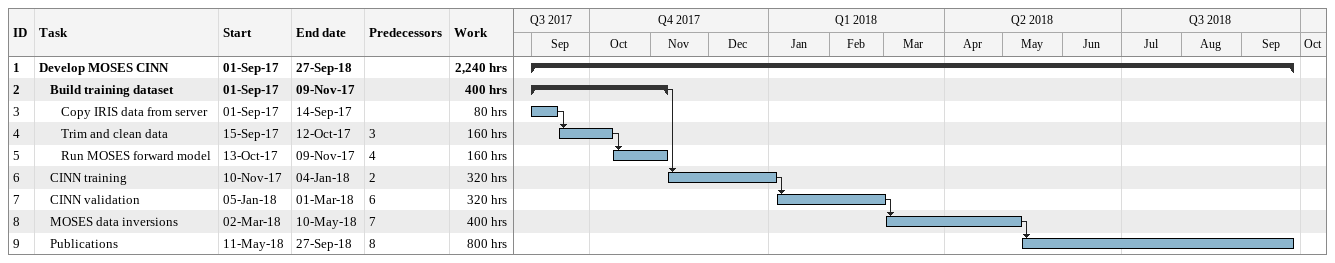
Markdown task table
| ID | Level | Task | Start | Finish | Predecessors | Work (h) |
|---|---|---|---|---|---|---|
| 1 | 1 | **Develop MOSES CINN** | 2017-09-01 | 2018-09-27 |  | 2240 |
| 2 | 2 | **Build training dataset** | 2017-09-01 | 2017-11-09 |  | 400 |
| 3 | 3 | Copy IRIS data from server | 2017-09-01 | 2017-09-14 |  | 80 |
| 4 | 3 | Trim and clean data | 2017-09-15 | 2017-10-12 | 3 | 160 |
| 5 | 3 | Run MOSES forward model | 2017-10-13 | 2017-11-09 | 4 | 160 |
| 6 | 2 | CINN training | 2017-11-10 | 2018-01-04 | 2 | 320 |
| 7 | 2 | CINN validation | 2018-01-05 | 2018-03-01 | 6 | 320 |
| 8 | 2 | MOSES data inversions | 2018-03-02 | 2018-05-10 | 7 | 400 |
| 9 | 2 | Publications | 2018-05-11 | 2018-09-27 | 8 | 800 |
